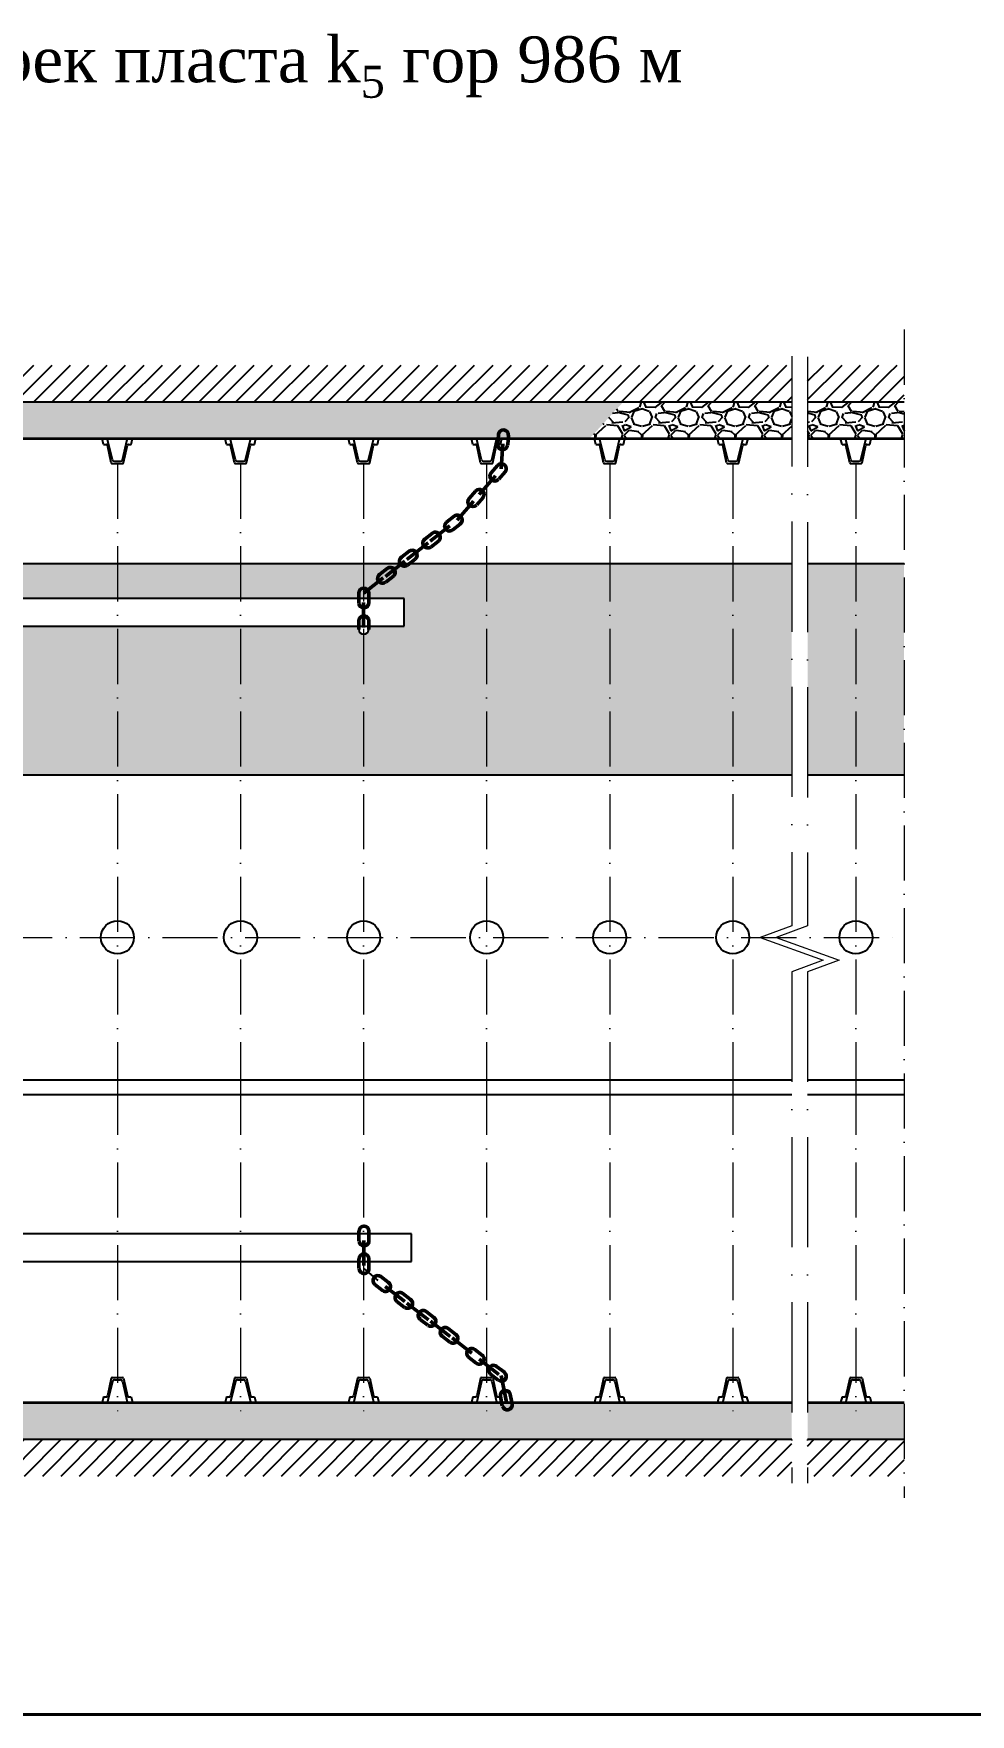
# Model space of a CAD drawing. Header units: millimetres. Extents: x -46762 to 161452, y -66984 to 31524.
# Drawn here: x -6104 to -1004, y 382 to 9537 of the extents above; entities that cross this region are included whole.
import ezdxf

# ---------------------------------------------------------------- set-up
doc = ezdxf.new("R2010")
doc.units = ezdxf.units.MM
doc.header["$LTSCALE"] = 0.5
doc.linetypes.add('ACAD_ISO10W100', pattern=[18, 12, -3, 0, -3])
doc.styles.get("Standard").update_dxf_attribs({"font": 'TIMES.TTF'})
doc.linetypes.add('FENCELINE1', pattern='A,6.35,-2.54,[133,ltypeshp.shx,S=2.54,R=0,X=-2.54,Y=0],-2.54,25.4', length=36.83)
pattern_1 = [(228.0128, (182.88, -8811.351), (-2032.001727, -2286.002809), [34.172, -3383.05]), (184.9697, (160.02, -8836.751), (3048.0049306, 253.9982075), [58.6405, -5805.4]), (132.5104, (101.6, -8841.831), (2539.998152, -2794.002729), [41.3482, -4093.47]), (267.2737, (2.54, -8905.331), (253.998897, 5079.998365), [53.4005, -5286.64]), (292.8337, (-2e-12, -8958.671), (-1270.0036056, 3048.001733), [52.3634, -5183.98]), (357.2737, (20.32, -9006.931), (-5079.998365, 253.998897), [53.4005, -5286.64]), (37.6942, (73.66, -9009.471), (-3302.002086, -2539.9977357), [70.6194, -6991.31]), (72.2553, (129.54, -8966.291), (1778.0035565, 5588.0016206), [66.672, -6600.53]), (121.4296, (149.86, -8902.791), (-2032.0005235, 3301.996116), [53.5813, -5304.55]), (175.2364, (121.92, -8857.07), (2793.997805, -253.997616), [61.1713, -2997.39]), (222.3974, (60.96, -8851.991), (-3048.0000917, -2793.996365), [79.1078, -7831.68]), (138.8141, (254, -8907.87), (-1777.998867, 1523.997656), [27.0005, -2673.06]), (171.4692, (233.68, -8890.091), (3301.9949596, -508.00128), [51.3682, -5085.46]), (225, (182.88, -8882.47), (-5e-14, -253.9998), [35.921, -323.289]), (203.1986, (165.1, -8851.99), (1270.00428, 508.00223), [19.344, -1915.06]), (291.8014, (147.32, -8859.61), (-254.00018, 762.00049), [27.3566, -1340.48]), (30.9638, (157.48, -8885.01), (761.9992, 508.0004), [44.432, -1436.63]), (161.5651, (195.58, -8862.15), (508.00023, -253.99962), [32.1287, -771.09]), (16.3895, (-2e-12, -8859.611), (2540.001401, 761.998415), [45.0088, -4455.88]), (70.3462, (43.18, -8846.911), (-1015.997169, -2793.996049), [37.76, -3738.22]), (293.1986, (195.58, -8811.35), (-508.00223, 1270.00428), [38.688, -1895.72]), (343.6105, (210.82, -8846.911), (-2540.001401, 761.998415), [45.0088, -4455.88]), (339.444, (-2e-12, -9017.09), (-1270.001576, 507.999384), [43.4035, -2126.77]), (294.7751, (40.64, -9032.331), (-1269.99704, 2793.998703), [36.3672, -3600.36]), (66.8014, (198.12, -9065.35), (508.00223, 1270.00428), [38.688, -1895.72]), (17.354, (213.36, -9029.791), (-3302.000178, -1015.998468), [42.5783, -4215.24]), (69.444, (73.66, -9065.35), (-507.999384, -1270.001576), [21.7018, -2148.48]), (101.3099, (182.88, -9065.35), (-253.99875, 1015.99675), [12.9515, -1282.2]), (165.9638, (180.34, -9052.65), (762.00054, -253.99956), [52.3634, -994.905]), (186.009, (129.54, -9039.951), (2539.996254, 253.999407), [48.5267, -4804.14]), (303.6901, (157.48, -8907.87), (-254.0001, 507.9995), [36.6324, -879.178]), (353.1572, (177.8, -8938.351), (4318.0017857, -508.002275), [63.9557, -6331.6]), (60.9454, (241.3, -8945.97), (-1015.997637, -1777.99576), [26.1508, -2588.94]), (90, (254, -8923.1), (-254, 254), [15.24, -238.76]), (120.2564, (124.46, -9032.331), (1015.997847, -1777.999103), [35.2867, -3493.39]), (48.0128, (106.68, -9001.851), (2032.001727, 2286.002809), [68.3443, -3348.88]), (0, (152.4, -8951.05), (254, 254), [66.04, -187.96]), (325.3048, (218.44, -8951.051), (-2539.995599, 1778.000169), [40.161, -3975.93]), (254.0546, (251.46, -8973.91), (-254.00065, -1016.00242), [36.983, -1812.17]), (207.646, (241.3, -9009.471), (-4825.998305, -2540.0015975), [60.2145, -5961.25]), (175.4261, (187.96, -9037.411), (-3302.0007605, 253.998771), [63.703, -6306.58]), (175.4261, (187.96, -9037.411), (-3302.0007605, 253.998771), [63.703, -6306.58])]
pattern_2 = [(45, (-2e-12, -9065.35), (-50, 50), [])]

# ---------------------------------------------------------------- blocks, each defined once
blk = doc.blocks.new('A$C23342209')
at = {"lineweight": 50}
for p, q in [((7.68, 9.07), (8.4, 9.85)), ((5.62, 6.86), (6.34, 7.63)), ((8.47, 8.34), (9.19, 9.11)), ((6.07, 6.54), (4.05, 4.36)), ((6.41, 6.12), (7.13, 6.9)), ((3.44, 4.52), (4.16, 5.29)), ((4.23, 3.78), (4.95, 4.55)), ((1.38, 2.3), (2.1, 3.08)), ((2.18, 1.57), (2.9, 2.34))]:
    blk.add_line(p, q, dxfattribs=at)
at = {"linetype": 'Continuous', "lineweight": 50}
for p, q in [((8.11, 8.72), (6.26, 6.74)), ((3.87, 4.16), (2.03, 2.18)), ((1.84, 1.98), (0, 0))]:
    blk.add_line(p, q, dxfattribs=at)
for centre, radius, start, end in [((8.79, 9.48), 0.54, 317.0746, 137.0746), ((6.73, 7.27), 0.54, 317.0746, 137.0746), ((8.07, 8.7), 0.541, 136.0162, 317.699), ((6, 6.49), 0.533, 135.2046, 315.2046), ((3.82, 4.14), 0.533, 135.2046, 315.2046), ((4.55, 4.93), 0.54, 317.0746, 137.0746), ((1.76, 1.93), 0.533, 135.2046, 315.2046), ((2.49, 2.71), 0.54, 317.0746, 137.0746)]:
    blk.add_arc(centre, radius, start, end, dxfattribs=at)
blk = doc.blocks.new('A$C701B6C9D')
at = {"lineweight": 50}
for p, q in [((1.65, 9.07), (0.93, 9.85)), ((0.86, 8.34), (0.14, 9.11)), ((3.71, 6.86), (2.99, 7.63)), ((2.91, 6.12), (2.19, 6.9)), ((3.25, 6.54), (5.28, 4.36)), ((5.09, 3.78), (4.37, 4.55)), ((5.89, 4.52), (5.16, 5.29)), ((7.15, 1.57), (6.43, 2.34)), ((7.94, 2.3), (7.22, 3.08))]:
    blk.add_line(p, q, dxfattribs=at)
at = {"linetype": 'Continuous', "lineweight": 50}
for p, q in [((1.22, 8.72), (3.06, 6.74)), ((5.46, 4.16), (7.3, 2.18)), ((7.48, 1.98), (9.33, 0))]:
    blk.add_line(p, q, dxfattribs=at)
for centre, radius, start, end in [((0.54, 9.48), 0.54, 42.9254, 222.9254), ((1.26, 8.7), 0.541, 222.301, 43.9838), ((2.6, 7.27), 0.54, 42.9254, 222.9254), ((3.33, 6.49), 0.533, 224.7954, 44.7954), ((4.77, 4.93), 0.54, 42.9254, 222.9254), ((5.5, 4.14), 0.533, 224.7954, 44.7954), ((6.83, 2.71), 0.54, 42.9254, 222.9254), ((7.56, 1.93), 0.533, 224.7954, 44.7954)]:
    blk.add_arc(centre, radius, start, end, dxfattribs=at)

msp = doc.modelspace()

# ---------------------------------------------------------------- hatches: boundary and pattern name
h = msp.add_hatch()
h.set_pattern_fill('JIS_WOOD', color=256, scale=100, style=0)
h.set_pattern_definition(pattern_2)
h.paths.add_polyline_path([(-6529.69, 7731.59), (-6982.35, 7731.59), (-7692.15, 7734.11), (-7599.67, 7534.22), (-6982.35, 7531.59), (-6743.38, 7531.59)])
h.paths.add_polyline_path([(-6181.5, 7731.59), (-6529.69, 7731.59), (-6743.38, 7531.59), (-6084.96, 7531.59)])
h.paths.add_polyline_path([(-5273.47, 7731.59), (-6181.5, 7731.59), (-6084.96, 7531.59), (-5460.4, 7531.59)])
h.paths.add_polyline_path([(-5019.11, 7731.59), (-5273.47, 7731.59), (-5460.4, 7531.59), (-4897.08, 7531.59)])
h.paths.add_polyline_path([(-3987.09, 7731.59), (-5019.11, 7731.59), (-4897.08, 7531.59), (-4159.98, 7531.59)])
h.paths.add_polyline_path([(-3620.79, 7731.59), (-3987.09, 7731.59), (-4159.98, 7531.59), (-3491.18, 7531.59)])
h.paths.add_polyline_path([(-2708.93, 7731.59), (-3620.79, 7731.59), (-3491.18, 7531.59), (-2893.27, 7531.59)])
h.paths.add_polyline_path([(-2353.81, 7731.59), (-2708.93, 7731.59), (-2893.27, 7531.59), (-2244.87, 7531.59)])
h.paths.add_polyline_path([(-1458, 7731.59), (-1611.84, 7731.59), (-1739.1, 7531.59), (-1431.97, 7531.59)])
h.paths.add_polyline_path([(-1976.9, 7531.59), (-1976.9, 7731.59), (-2353.81, 7731.59), (-2244.87, 7531.59)])
h.paths.add_polyline_path([(-1890.7, 7731.59), (-1890.7, 7531.59), (-1739.1, 7531.59), (-1611.84, 7731.59)])
h = msp.add_hatch()
h.set_pattern_fill('JIS_WOOD', color=256, scale=100, style=0)
h.set_pattern_definition(pattern_2)
h.paths.add_polyline_path([(-1364.97, 7731.59), (-1458, 7731.59), (-1431.97, 7531.59), (-1364.97, 7531.59)])
h = msp.add_hatch()
h.set_pattern_fill('GRAVEL', color=256, scale=10, style=0)
h.set_pattern_definition(pattern_1)
h.paths.add_polyline_path([(-7339.32, 7533.11), (-7599.67, 7534.22), (-7515.18, 7351.59), (-7340.09, 7351.59)])
h.paths.add_polyline_path([(-6743.38, 7531.59), (-6982.35, 7531.59), (-7070.79, 7531.96), (-7070.79, 7331.78), (-7070.75, 7331.59), (-6957.07, 7331.59)])
h.paths.add_polyline_path([(-6084.96, 7531.59), (-6743.38, 7531.59), (-6957.07, 7331.59), (-5988.42, 7331.59)])
h.paths.add_polyline_path([(-5460.4, 7531.59), (-6084.96, 7531.59), (-5988.42, 7331.59), (-5647.34, 7331.59)])
h.paths.add_polyline_path([(-4897.08, 7531.59), (-5460.4, 7531.59), (-5647.34, 7331.59), (-4775.06, 7331.59)])
h.paths.add_polyline_path([(-4159.98, 7531.59), (-4897.08, 7531.59), (-4775.06, 7331.59), (-4332.88, 7331.59)])
h.paths.add_polyline_path([(-3491.18, 7531.59), (-4159.98, 7531.59), (-4332.88, 7331.59), (-3361.56, 7331.59)])
h.paths.add_polyline_path([(-2893.27, 7531.59), (-3491.18, 7531.59), (-3361.56, 7331.59), (-3077.61, 7331.59)])
h = msp.add_hatch()
h.set_pattern_fill('GRAVEL', color=256, scale=10, style=0)
h.set_pattern_definition(pattern_1)
h.paths.add_polyline_path([(-2244.87, 7531.59), (-2893.27, 7531.59), (-3077.61, 7331.59), (-3050.75, 7331.59), (-2135.93, 7331.59)])
h.paths.add_polyline_path([(-1431.97, 7531.59), (-1739.1, 7531.59), (-1866.36, 7331.59), (-1405.94, 7331.59)])
h.paths.add_polyline_path([(-1364.97, 7531.59), (-1431.97, 7531.59), (-1405.94, 7331.59), (-1364.97, 7331.59)])
h.paths.add_polyline_path([(-1976.9, 7331.59), (-1976.9, 7531.59), (-2244.87, 7531.59), (-2135.93, 7331.59)])
h.paths.add_polyline_path([(-1890.7, 7531.59), (-1890.7, 7331.59), (-1866.36, 7331.59), (-1739.1, 7531.59)])
h = msp.add_hatch(color=253)
h.paths.add_polyline_path([(-6748.17, 6645.59), (-6598.17, 6645.59), (-6598.17, 6459.59), (-6317.79, 6459.59), (-6317.79, 6650.59), (-6987.79, 6650.59), (-6987.79, 6459.59), (-6748.17, 6459.59)])
h.paths.add_polyline_path([(-6317.79, 6309.59), (-6598.17, 6309.59), (-6598.17, 6216.35), (-6525.79, 6216.35), (-6525.79, 5500.59), (-6317.79, 5500.59)])
h.paths.add_polyline_path([(-5647.79, 6309.59), (-6317.79, 6309.59), (-6317.79, 5500.59), (-5647.79, 5500.59)])
h.paths.add_polyline_path([(-5647.79, 6650.59), (-6317.79, 6650.59), (-6317.79, 6459.59), (-5647.79, 6459.59)])
h.paths.add_polyline_path([(-4977.79, 6650.59), (-5647.79, 6650.59), (-5647.79, 6459.59), (-4977.79, 6459.59)])
h.paths.add_polyline_path([(-4977.79, 6309.59), (-5647.79, 6309.59), (-5647.79, 5500.59), (-4977.79, 5500.59)])
h = msp.add_hatch(color=253)
h.paths.add_polyline_path([(-4307.79, 6650.59), (-4977.79, 6650.59), (-4977.79, 6459.59), (-4307.79, 6459.59)])
h.paths.add_polyline_path([(-4307.79, 6265.02, -0.4098345), (-4333.97, 6292.5), (-4333.97, 6309.59), (-4977.79, 6309.59), (-4977.79, 5500.59), (-4307.79, 5500.59)])
h.paths.add_polyline_path([(-3637.79, 6650.59), (-4099.55, 6650.59), (-4140.22, 6618.84, 0.3849934), (-4175.57, 6626.55), (-4222.06, 6590.26, 0.4093055), (-4224.63, 6552.94), (-4285.12, 6505.73, -0.2006899), (-4279.9, 6485.58), (-4279.9, 6459.59), (-4086.24, 6459.59), (-4086.24, 6309.59), (-4279.9, 6309.59), (-4279.9, 6292.5, -0.4285038), (-4307.79, 6265.02), (-4307.79, 5500.59), (-3637.79, 5500.59)])
h.paths.add_polyline_path([(-2967.79, 6650.59), (-3637.79, 6650.59), (-3637.79, 5500.59), (-2967.79, 5500.59)])
h.paths.add_polyline_path([(-2297.79, 6650.59), (-2967.79, 6650.59), (-2967.79, 5500.59), (-2297.79, 5500.59)])
h.paths.add_polyline_path([(-1364.97, 6650.59), (-1627.79, 6650.59), (-1627.79, 5500.59), (-1364.97, 5500.59)])
h.paths.add_polyline_path([(-1976.9, 5500.59), (-1976.9, 6650.59), (-2297.79, 6650.59), (-2297.79, 5500.59)])
h.paths.add_polyline_path([(-1890.7, 6650.59), (-1890.7, 5500.59), (-1627.79, 5500.59), (-1627.79, 6650.59)])
msp.add_hatch(color=253).paths.add_polyline_path([(-4108.8, 6650.59), (-4307.79, 6650.59), (-4307.79, 6459.59), (-4086.24, 6459.59), (-4086.24, 6636.58, -0.2665848)])
h = msp.add_hatch()
h.set_pattern_fill('GRAVEL', color=256, scale=10, style=0)
h.set_pattern_definition(pattern_1)
h.paths.add_polyline_path([(-1364.97, 2080.6), (-1409.58, 2080.6), (-1647.11, 1880.6), (-1364.97, 1880.6)])
h.paths.add_polyline_path([(-2436.79, 2080.6), (-2746, 2080.6), (-2965.64, 1880.6), (-2285.47, 1880.6)])
h.paths.add_polyline_path([(-2746, 2080.6), (-3050.75, 2080.6), (-3050.79, 2080.6), (-3733.93, 2080.6), (-3551.42, 1880.6), (-2965.64, 1880.6)])
h.paths.add_polyline_path([(-3733.93, 2080.6), (-4164.53, 2080.6), (-4388.26, 1880.6), (-3551.42, 1880.6)])
h.paths.add_polyline_path([(-4164.53, 2080.6), (-5295.41, 2080.6), (-5058.79, 1880.6), (-4388.26, 1880.6)])
h.paths.add_polyline_path([(-5295.41, 2080.6), (-5750.97, 2080.6), (-5961.81, 1880.6), (-5058.79, 1880.6)])
h.paths.add_polyline_path([(-5750.97, 2080.6), (-6689.76, 2080.6), (-6521.71, 1880.6), (-5961.81, 1880.6)])
h.paths.add_polyline_path([(-1976.9, 1880.6), (-1976.9, 2080.6), (-2436.79, 2080.6), (-2285.47, 1880.6)])
h.paths.add_polyline_path([(-1890.7, 2080.6), (-1890.7, 1880.6), (-1647.11, 1880.6), (-1409.58, 2080.6)])
h = msp.add_hatch()
h.set_pattern_fill('JIS_WOOD', color=256, scale=100, style=0)
h.set_pattern_definition(pattern_2)
h.paths.add_polyline_path([(-1364.97, 1880.6), (-1647.11, 1880.6), (-1884.64, 1680.6), (-1364.97, 1680.6)])
h.paths.add_polyline_path([(-2285.47, 1880.6), (-2965.64, 1880.6), (-3185.29, 1680.6), (-2134.14, 1680.6)])
h.paths.add_polyline_path([(-2965.64, 1880.6), (-3551.42, 1880.6), (-3368.9, 1680.6), (-3185.29, 1680.6)])
h.paths.add_polyline_path([(-3551.42, 1880.6), (-4388.26, 1880.6), (-4611.99, 1680.6), (-3368.9, 1680.6)])
h.paths.add_polyline_path([(-4388.26, 1880.6), (-5058.79, 1880.6), (-4822.17, 1680.6), (-4611.99, 1680.6)])
h.paths.add_polyline_path([(-5058.79, 1880.6), (-5961.81, 1880.6), (-6172.65, 1680.6), (-4822.17, 1680.6)])
h.paths.add_polyline_path([(-5961.81, 1880.6), (-6521.71, 1880.6), (-6353.65, 1680.6), (-6172.65, 1680.6)])
h.paths.add_polyline_path([(-1890.7, 1880.6), (-1890.7, 1680.6), (-1884.64, 1680.6), (-1647.11, 1880.6)])
h.paths.add_polyline_path([(-1976.9, 1680.6), (-1976.9, 1880.6), (-2285.47, 1880.6), (-2134.14, 1680.6)])

# ---------------------------------------------------------------- linework, layer by layer
at = {"linetype": 'ACAD_ISO10W100', "lineweight": 15, "ltscale": 50}
for p, q in [((-1364.97, 7924.54), (-1364.97, 1562.17)), ((-5647.79, 7194.59), (-5647.79, 3838.59)), ((-4977.79, 7194.59), (-4977.79, 3838.59)), ((-4307.79, 7194.59), (-4307.79, 3838.59)), ((-3637.79, 7194.59), (-3637.79, 3838.59)), ((-2967.79, 7194.59), (-2967.79, 3838.59)), ((-2297.79, 7194.59), (-2297.79, 3838.59)), ((-1627.79, 7194.59), (-1627.79, 3838.59)), ((-12603.82, 4614.59), (-1364.97, 4614.59)), ((-5647.79, 3838.59), (-5647.79, 2034.59)), ((-4977.79, 3838.59), (-4977.79, 2034.59)), ((-4307.79, 3838.59), (-4307.79, 2034.59)), ((-3637.79, 3838.59), (-3637.79, 2034.59)), ((-2967.79, 3838.59), (-2967.79, 2034.59)), ((-2297.79, 3838.59), (-2297.79, 2034.59)), ((-1627.79, 3838.59), (-1627.79, 2034.59))]:
    msp.add_line(p, q, dxfattribs=at)
at = {"ltscale": 5}
for p, q in [((-6982.35, 7531.59), (-1976.9, 7531.59)), ((-1890.7, 7531.59), (-1364.97, 7531.59)), ((-6983.34, 1880.6), (-1976.9, 1880.6)), ((-1890.7, 1880.6), (-1364.97, 1880.6))]:
    msp.add_line(p, q, dxfattribs=at)
at = {"linetype": 'FENCELINE1', "lineweight": 35, "ltscale": 5}
for p, q in [((-7070.79, 7331.59), (-3050.75, 7331.59)), ((-3050.75, 7331.59), (-1976.9, 7331.59)), ((-1890.7, 7331.59), (-1364.97, 7331.59)), ((-7116.05, 2080.6), (-3050.75, 2080.6)), ((-3050.75, 2080.6), (-1976.9, 2080.6)), ((-1890.7, 2080.6), (-1364.97, 2080.6))]:
    msp.add_line(p, q, dxfattribs=at)
for p, q in [((-5730.79, 7331.59), (-5707.53, 7331.59)), ((-5723.3, 7299.59), (-5730.75, 7331.59)), ((-5675.11, 7216.03), (-5701.69, 7326.99)), ((-5620.47, 7216.03), (-5593.89, 7326.99)), ((-5588.06, 7331.59), (-5564.79, 7331.59)), ((-5572.36, 7299.59), (-5564.95, 7331.59)), ((-5060.79, 7331.59), (-5037.53, 7331.59)), ((-5053.3, 7299.59), (-5060.75, 7331.59)), ((-5005.11, 7216.03), (-5031.69, 7326.99)), ((-4950.47, 7216.03), (-4923.89, 7326.99)), ((-4918.06, 7331.59), (-4894.79, 7331.59)), ((-4902.36, 7299.59), (-4894.95, 7331.59)), ((-4390.79, 7331.59), (-4367.53, 7331.59)), ((-4383.3, 7299.59), (-4390.75, 7331.59)), ((-4335.11, 7216.03), (-4361.69, 7326.99)), ((-4280.47, 7216.03), (-4253.89, 7326.99)), ((-4248.06, 7331.59), (-4224.79, 7331.59)), ((-4232.36, 7299.59), (-4224.95, 7331.59)), ((-3720.79, 7331.59), (-3697.53, 7331.59)), ((-3713.3, 7299.59), (-3720.75, 7331.59)), ((-3665.11, 7216.03), (-3691.69, 7326.99)), ((-3610.47, 7216.03), (-3583.89, 7326.99)), ((-3578.06, 7331.59), (-3554.79, 7331.59)), ((-3562.36, 7299.59), (-3554.95, 7331.59)), ((-3050.79, 7331.59), (-3027.53, 7331.59)), ((-3043.3, 7299.59), (-3050.75, 7331.59)), ((-2995.11, 7216.03), (-3021.69, 7326.99)), ((-2940.47, 7216.03), (-2913.89, 7326.99)), ((-2908.06, 7331.59), (-2884.79, 7331.59)), ((-2892.36, 7299.59), (-2884.95, 7331.59)), ((-2380.79, 7331.59), (-2357.53, 7331.59)), ((-2373.3, 7299.59), (-2380.75, 7331.59)), ((-2325.11, 7216.03), (-2351.69, 7326.99)), ((-2270.47, 7216.03), (-2243.89, 7326.99)), ((-2238.06, 7331.59), (-2214.79, 7331.59)), ((-2222.36, 7299.59), (-2214.95, 7331.59)), ((-1710.79, 7331.59), (-1687.53, 7331.59)), ((-1703.3, 7299.59), (-1710.75, 7331.59)), ((-1655.11, 7216.03), (-1681.69, 7326.99)), ((-1600.47, 7216.03), (-1573.89, 7326.99)), ((-1568.06, 7331.59), (-1544.79, 7331.59)), ((-1552.36, 7299.59), (-1544.95, 7331.59)), ((-5723.3, 7299.59), (-5707.64, 7299.59)), ((-5681.31, 7199.33), (-5701.78, 7294.84)), ((-5614.28, 7199.33), (-5593.81, 7294.84)), ((-5587.94, 7299.59), (-5572.36, 7299.59)), ((-5053.3, 7299.59), (-5037.64, 7299.59)), ((-5011.31, 7199.33), (-5031.78, 7294.84)), ((-4944.28, 7199.33), (-4923.81, 7294.84)), ((-4917.94, 7299.59), (-4902.36, 7299.59)), ((-4383.3, 7299.59), (-4367.64, 7299.59)), ((-4341.31, 7199.33), (-4361.78, 7294.84)), ((-4274.28, 7199.33), (-4253.81, 7294.84)), ((-4247.94, 7299.59), (-4232.36, 7299.59)), ((-3713.3, 7299.59), (-3697.64, 7299.59)), ((-3671.31, 7199.33), (-3691.78, 7294.84)), ((-3604.28, 7199.33), (-3583.81, 7294.84)), ((-3577.94, 7299.59), (-3562.36, 7299.59)), ((-3043.3, 7299.59), (-3027.64, 7299.59)), ((-3001.31, 7199.33), (-3021.78, 7294.84)), ((-2934.28, 7199.33), (-2913.81, 7294.84)), ((-2907.94, 7299.59), (-2892.36, 7299.59)), ((-2373.3, 7299.59), (-2357.64, 7299.59)), ((-2331.31, 7199.33), (-2351.78, 7294.84)), ((-2264.28, 7199.33), (-2243.81, 7294.84)), ((-2237.94, 7299.59), (-2222.36, 7299.59)), ((-1703.3, 7299.59), (-1687.64, 7299.59)), ((-1661.31, 7199.33), (-1681.78, 7294.84)), ((-1594.28, 7199.33), (-1573.81, 7294.84)), ((-1567.94, 7299.59), (-1552.36, 7299.59)), ((-5675.44, 7194.59), (-5620.14, 7194.59)), ((-5664.42, 7207.59), (-5631.17, 7207.59)), ((-5005.44, 7194.59), (-4950.14, 7194.59)), ((-4994.42, 7207.59), (-4961.17, 7207.59)), ((-4335.44, 7194.59), (-4280.14, 7194.59)), ((-4324.42, 7207.59), (-4291.17, 7207.59)), ((-3665.44, 7194.59), (-3610.14, 7194.59)), ((-3654.42, 7207.59), (-3621.17, 7207.59)), ((-2995.44, 7194.59), (-2940.14, 7194.59)), ((-2984.42, 7207.59), (-2951.17, 7207.59)), ((-2325.44, 7194.59), (-2270.14, 7194.59)), ((-2314.42, 7207.59), (-2281.17, 7207.59)), ((-1655.44, 7194.59), (-1600.14, 7194.59)), ((-1644.42, 7207.59), (-1611.17, 7207.59)), ((-11031.8, 6650.59), (-1976.9, 6650.59)), ((-1890.7, 6650.59), (-1364.97, 6650.59)), ((-4086.24, 6459.59), (-6598.17, 6459.59)), ((-4086.24, 6309.59), (-4086.24, 6459.59)), ((-6598.17, 6309.59), (-4086.24, 6309.59)), ((-6525.79, 5500.59), (-1976.9, 5500.59)), ((-1890.7, 5500.59), (-1364.97, 5500.59)), ((-11031.8, 3838.59), (-1976.9, 3838.59)), ((-11031.8, 3758.59), (-1976.9, 3758.59)), ((-1890.7, 3838.59), (-1364.97, 3838.59)), ((-1890.7, 3758.59), (-1364.97, 3758.59)), ((-4046.25, 2999.59), (-7959.34, 2999.59)), ((-4046.25, 2849.59), (-4046.25, 2999.59)), ((-6598.17, 2849.59), (-4046.25, 2849.59)), ((-5681.31, 2212.86), (-5701.78, 2117.34)), ((-5675.44, 2217.6), (-5620.14, 2217.6)), ((-5664.42, 2204.6), (-5631.17, 2204.6)), ((-5614.28, 2212.86), (-5593.81, 2117.34)), ((-5011.31, 2212.86), (-5031.78, 2117.34)), ((-5005.44, 2217.6), (-4950.14, 2217.6)), ((-4994.42, 2204.6), (-4961.17, 2204.6)), ((-4944.28, 2212.86), (-4923.81, 2117.34)), ((-4341.31, 2212.86), (-4361.78, 2117.34)), ((-4335.44, 2217.6), (-4280.14, 2217.6)), ((-4324.42, 2204.6), (-4291.17, 2204.6)), ((-4274.28, 2212.86), (-4253.81, 2117.34)), ((-3671.31, 2212.86), (-3691.78, 2117.34)), ((-3665.44, 2217.6), (-3610.14, 2217.6)), ((-3654.42, 2204.6), (-3621.17, 2204.6)), ((-3604.28, 2212.86), (-3583.81, 2117.34)), ((-3001.31, 2212.86), (-3021.78, 2117.34)), ((-2995.44, 2217.6), (-2940.14, 2217.6)), ((-2984.42, 2204.6), (-2951.17, 2204.6)), ((-2934.28, 2212.86), (-2913.81, 2117.34)), ((-2331.31, 2212.86), (-2351.78, 2117.34)), ((-2325.44, 2217.6), (-2270.14, 2217.6)), ((-2314.42, 2204.6), (-2281.17, 2204.6)), ((-2264.28, 2212.86), (-2243.81, 2117.34)), ((-1661.31, 2212.86), (-1681.78, 2117.34)), ((-1655.44, 2217.6), (-1600.14, 2217.6)), ((-1644.42, 2204.6), (-1611.17, 2204.6)), ((-1594.28, 2212.86), (-1573.81, 2117.34)), ((-5723.3, 2112.6), (-5730.75, 2080.6)), ((-5723.3, 2112.6), (-5707.64, 2112.6)), ((-5675.11, 2196.16), (-5701.69, 2085.2)), ((-5620.47, 2196.16), (-5593.89, 2085.2)), ((-5587.94, 2112.6), (-5572.36, 2112.6)), ((-5572.36, 2112.6), (-5564.95, 2080.6)), ((-5053.3, 2112.6), (-5060.75, 2080.6)), ((-5053.3, 2112.6), (-5037.64, 2112.6)), ((-5005.11, 2196.16), (-5031.69, 2085.2)), ((-4950.47, 2196.16), (-4923.89, 2085.2)), ((-4917.94, 2112.6), (-4902.36, 2112.6)), ((-4902.36, 2112.6), (-4894.95, 2080.6)), ((-4383.3, 2112.6), (-4390.75, 2080.6)), ((-4383.3, 2112.6), (-4367.64, 2112.6)), ((-4335.11, 2196.16), (-4361.69, 2085.2)), ((-4280.47, 2196.16), (-4253.89, 2085.2)), ((-4247.94, 2112.6), (-4232.36, 2112.6)), ((-4232.36, 2112.6), (-4224.95, 2080.6)), ((-3713.3, 2112.6), (-3720.75, 2080.6)), ((-3713.3, 2112.6), (-3697.64, 2112.6)), ((-3665.11, 2196.16), (-3691.69, 2085.2)), ((-3610.47, 2196.16), (-3583.89, 2085.2)), ((-3577.94, 2112.6), (-3562.36, 2112.6)), ((-3562.36, 2112.6), (-3554.95, 2080.6)), ((-3043.3, 2112.6), (-3050.75, 2080.6)), ((-3043.3, 2112.6), (-3027.64, 2112.6)), ((-2995.11, 2196.16), (-3021.69, 2085.2)), ((-2940.47, 2196.16), (-2913.89, 2085.2)), ((-2907.94, 2112.6), (-2892.36, 2112.6)), ((-2892.36, 2112.6), (-2884.95, 2080.6)), ((-2373.3, 2112.6), (-2380.75, 2080.6)), ((-2373.3, 2112.6), (-2357.64, 2112.6)), ((-2325.11, 2196.16), (-2351.69, 2085.2)), ((-2270.47, 2196.16), (-2243.89, 2085.2)), ((-2237.94, 2112.6), (-2222.36, 2112.6)), ((-2222.36, 2112.6), (-2214.95, 2080.6)), ((-1703.3, 2112.6), (-1710.75, 2080.6)), ((-1703.3, 2112.6), (-1687.64, 2112.6)), ((-1655.11, 2196.16), (-1681.69, 2085.2)), ((-1600.47, 2196.16), (-1573.89, 2085.2)), ((-1567.94, 2112.6), (-1552.36, 2112.6)), ((-1552.36, 2112.6), (-1544.95, 2080.6)), ((-5730.79, 2080.6), (-5707.53, 2080.6)), ((-5588.06, 2080.6), (-5564.79, 2080.6)), ((-5060.79, 2080.6), (-5037.53, 2080.6)), ((-4918.06, 2080.6), (-4894.79, 2080.6)), ((-4390.79, 2080.6), (-4367.53, 2080.6)), ((-4248.06, 2080.6), (-4224.79, 2080.6)), ((-3720.79, 2080.6), (-3697.53, 2080.6)), ((-3578.06, 2080.6), (-3554.79, 2080.6)), ((-3050.79, 2080.6), (-3027.53, 2080.6)), ((-2908.06, 2080.6), (-2884.79, 2080.6)), ((-2380.79, 2080.6), (-2357.53, 2080.6)), ((-2238.06, 2080.6), (-2214.79, 2080.6)), ((-1710.79, 2080.6), (-1687.53, 2080.6)), ((-1568.06, 2080.6), (-1544.79, 2080.6))]:
    msp.add_line(p, q)
at = {"lineweight": 50}
for p, q in [((-3577.05, 7300.13), (-3573.51, 7352.9)), ((-3523.1, 7296.51), (-3519.56, 7349.28)), ((-3612.82, 7144.52), (-3578.26, 7184.56)), ((-3571.88, 7109.2), (-3537.33, 7149.24)), ((-3733.07, 7005.19), (-3698.51, 7045.23)), ((-3692.14, 6969.86), (-3657.58, 7009.9)), ((-4333.97, 6436.58), (-4333.97, 6489.47)), ((-4279.9, 6436.58), (-4279.9, 6489.47)), ((-4333.97, 6291.59), (-4333.97, 6338.42)), ((-4279.9, 6291.59), (-4279.9, 6338.42)), ((-4332.72, 2961.73), (-4332.72, 3014.62)), ((-4278.65, 2961.73), (-4278.65, 3014.62)), ((-4332.72, 2810.69), (-4332.72, 2863.58)), ((-4278.65, 2810.69), (-4278.65, 2863.58)), ((-3694.12, 2295.08), (-3736, 2327.37)), ((-3661.1, 2337.9), (-3702.99, 2370.19)), ((-3574.5, 2202.85), (-3616.38, 2235.14)), ((-3541.48, 2245.67), (-3583.37, 2277.97)), ((-3559.01, 2228.21), (-3529.43, 2082.38)), ((-3552.44, 2062.58), (-3562.95, 2114.42)), ((-3499.45, 2073.33), (-3509.96, 2125.17))]:
    msp.add_line(p, q, dxfattribs=at)
at = {"linetype": 'Continuous', "lineweight": 50}
for p, q in [((-3549.04, 7301.94), (-3558.08, 7167.07)), ((-3589.34, 7129.14), (-3677.66, 7026.8)), ((-3709.59, 6989.8), (-3797.91, 6887.47)), ((-4307.73, 6438.12), (-4307.73, 6302.94)), ((-4306.48, 2963.27), (-4306.48, 2828.09)), ((-3679.31, 2316.8), (-3572.26, 2234.26))]:
    msp.add_line(p, q, dxfattribs=at)
at = {"linetype": 'ACAD_ISO10W100', "lineweight": 15, "ltscale": 100}
for p, q in [((-1976.9, 4677.09), (-2148.61, 4614.59)), ((-1890.7, 4677.09), (-2062.42, 4614.59)), ((-2148.61, 4614.59), (-1805.18, 4489.59)), ((-2062.42, 4614.59), (-1718.98, 4489.59)), ((-1805.18, 4489.59), (-1976.9, 4427.09)), ((-1718.98, 4489.59), (-1890.7, 4427.09))]:
    msp.add_line(p, q, dxfattribs=at)
at = {"ltscale": 0.05}
msp.add_line((-4305.27, 2810.03), (-4229.69, 2745.53), dxfattribs=at)
at = {"lineweight": 40}
msp.add_line((-13385.42, 382.41), (15353.92, 382.41), dxfattribs=at)
at = {"linetype": 'ACAD_ISO10W100', "lineweight": 15, "ltscale": 100}
for points in [[(-1976.9, 7779.47), (-1976.9, 4677.09)], [(-1890.7, 7776.7), (-1890.7, 4677.09)], [(-1976.9, 4427.09), (-1976.9, 1642.48)], [(-1890.7, 4427.09), (-1890.7, 1642.48)]]:
    msp.add_lwpolyline(points, dxfattribs=at)
for centre in [(-5647.79, 4614.59), (-4977.79, 4614.59), (-4307.79, 4614.59), (-3637.79, 4614.59), (-2967.79, 4614.59), (-2297.79, 4614.59), (-1627.79, 4614.59)]:
    msp.add_circle(centre, 90)
for centre, radius, start, end in [((-5707.53, 7325.59), 6, 13.469517, 90), ((-5588.06, 7325.59), 6, 90, 166.530483), ((-5037.53, 7325.59), 6, 13.469517, 90), ((-4918.06, 7325.59), 6, 90, 166.530483), ((-4367.53, 7325.59), 6, 13.469517, 90), ((-4248.06, 7325.59), 6, 90, 166.530483), ((-3697.53, 7325.59), 6, 13.469517, 90), ((-3578.06, 7325.59), 6, 90, 166.530483), ((-3027.53, 7325.59), 6, 13.469517, 90), ((-2908.06, 7325.59), 6, 90, 166.530483), ((-2357.53, 7325.59), 6, 13.469517, 90), ((-2238.06, 7325.59), 6, 90, 166.530483), ((-1687.53, 7325.59), 6, 13.469517, 90), ((-1568.06, 7325.59), 6, 90, 166.530483), ((-5707.64, 7293.59), 6, 12.094757, 90), ((-5587.94, 7293.59), 6, 90, 167.905243), ((-5037.64, 7293.59), 6, 12.094757, 90), ((-4917.94, 7293.59), 6, 90, 167.905243), ((-4367.64, 7293.59), 6, 12.094757, 90), ((-4247.94, 7293.59), 6, 90, 167.905243), ((-3697.64, 7293.59), 6, 12.094757, 90), ((-3577.94, 7293.59), 6, 90, 167.905243), ((-3027.64, 7293.59), 6, 12.094757, 90), ((-2907.94, 7293.59), 6, 90, 167.905243), ((-2357.64, 7293.59), 6, 12.094757, 90), ((-2237.94, 7293.59), 6, 90, 167.905243), ((-1687.64, 7293.59), 6, 12.094757, 90), ((-1567.94, 7293.59), 6, 90, 167.905243), ((-5675.44, 7200.59), 6, 192.094757, 270), ((-5664.42, 7218.59), 11, 193.469517, 270), ((-5631.17, 7218.59), 11, 270, 346.530483), ((-5620.14, 7200.59), 6, 270, 347.905243), ((-5005.44, 7200.59), 6, 192.094757, 270), ((-4994.42, 7218.59), 11, 193.469517, 270), ((-4961.17, 7218.59), 11, 270, 346.530483), ((-4950.14, 7200.59), 6, 270, 347.905243), ((-4335.44, 7200.59), 6, 192.094757, 270), ((-4324.42, 7218.59), 11, 193.469517, 270), ((-4291.17, 7218.59), 11, 270, 346.530483), ((-4280.14, 7200.59), 6, 270, 347.905243), ((-3665.44, 7200.59), 6, 192.094757, 270), ((-3654.42, 7218.59), 11, 193.469517, 270), ((-3621.17, 7218.59), 11, 270, 346.530483), ((-3610.14, 7200.59), 6, 270, 347.905243), ((-2995.44, 7200.59), 6, 192.094757, 270), ((-2984.42, 7218.59), 11, 193.469517, 270), ((-2951.17, 7218.59), 11, 270, 346.530483), ((-2940.14, 7200.59), 6, 270, 347.905243), ((-2325.44, 7200.59), 6, 192.094757, 270), ((-2314.42, 7218.59), 11, 193.469517, 270), ((-2281.17, 7218.59), 11, 270, 346.530483), ((-2270.14, 7200.59), 6, 270, 347.905243), ((-1655.44, 7200.59), 6, 192.094757, 270), ((-1644.42, 7218.59), 11, 193.469517, 270), ((-1611.17, 7218.59), 11, 270, 346.530483), ((-1600.14, 7200.59), 6, 270, 347.905243), ((-4306.93, 6292.04), 27.04, 180.961655, 359.038345), ((-5675.44, 2211.6), 6, 90, 167.905243), ((-5664.42, 2193.6), 11, 90, 166.530483), ((-5631.17, 2193.6), 11, 13.469517, 90), ((-5620.14, 2211.6), 6, 12.094757, 90), ((-5005.44, 2211.6), 6, 90, 167.905243), ((-4994.42, 2193.6), 11, 90, 166.530483), ((-4961.17, 2193.6), 11, 13.469517, 90), ((-4950.14, 2211.6), 6, 12.094757, 90), ((-4335.44, 2211.6), 6, 90, 167.905243), ((-4324.42, 2193.6), 11, 90, 166.530483), ((-4291.17, 2193.6), 11, 13.469517, 90), ((-4280.14, 2211.6), 6, 12.094757, 90), ((-3665.44, 2211.6), 6, 90, 167.905243), ((-3654.42, 2193.6), 11, 90, 166.530483), ((-3621.17, 2193.6), 11, 13.469517, 90), ((-2995.44, 2211.6), 6, 90, 167.905243), ((-2984.42, 2193.6), 11, 90, 166.530483), ((-2951.17, 2193.6), 11, 13.469517, 90), ((-2940.14, 2211.6), 6, 12.094757, 90), ((-2325.44, 2211.6), 6, 90, 167.905243), ((-2314.42, 2193.6), 11, 90, 166.530483), ((-2281.17, 2193.6), 11, 13.469517, 90), ((-2270.14, 2211.6), 6, 12.094757, 90), ((-1655.44, 2211.6), 6, 90, 167.905243), ((-1644.42, 2193.6), 11, 90, 166.530483), ((-1611.17, 2193.6), 11, 13.469517, 90), ((-1600.14, 2211.6), 6, 12.094757, 90), ((-5707.64, 2118.6), 6, 270, 347.905243), ((-5587.94, 2118.6), 6, 192.094757, 270), ((-5037.64, 2118.6), 6, 270, 347.905243), ((-4917.94, 2118.6), 6, 192.094757, 270), ((-4367.64, 2118.6), 6, 270, 347.905243), ((-4247.94, 2118.6), 6, 192.094757, 270), ((-3697.64, 2118.6), 6, 270, 347.905243), ((-3577.94, 2118.6), 6, 192.094757, 270), ((-3027.64, 2118.6), 6, 270, 347.905243), ((-2907.94, 2118.6), 6, 192.094757, 270), ((-2357.64, 2118.6), 6, 270, 347.905243), ((-2237.94, 2118.6), 6, 192.094757, 270), ((-1687.64, 2118.6), 6, 270, 347.905243), ((-1567.94, 2118.6), 6, 192.094757, 270), ((-5707.53, 2086.6), 6, 270, 346.530483), ((-5588.06, 2086.6), 6, 193.469517, 270), ((-5037.53, 2086.6), 6, 270, 346.530483), ((-4918.06, 2086.6), 6, 193.469517, 270), ((-4367.53, 2086.6), 6, 270, 346.530483), ((-4248.06, 2086.6), 6, 193.469517, 270), ((-3697.53, 2086.6), 6, 270, 346.530483), ((-3578.06, 2086.6), 6, 193.469517, 270), ((-3027.53, 2086.6), 6, 270, 346.530483), ((-2908.06, 2086.6), 6, 193.469517, 270), ((-2357.53, 2086.6), 6, 270, 346.530483), ((-2238.06, 2086.6), 6, 193.469517, 270), ((-1687.53, 2086.6), 6, 270, 346.530483), ((-1568.06, 2086.6), 6, 193.469517, 270)]:
    msp.add_arc(centre, radius, start, end)
at = {"linetype": 'Continuous', "lineweight": 50}
for centre, radius, start, end in [((-3546.87, 7351.05), 26.98, 356.16191, 176.16191), ((-3550.53, 7297.68), 26.67, 174.291961, 354.291961), ((-3593.1, 7126.63), 26.67, 137.333773, 317.333773), ((-3558.08, 7167.07), 26.98, 319.203722, 139.203722), ((-3678.34, 7027.74), 26.98, 319.203722, 139.203722), ((-3713.35, 6987.29), 26.67, 137.333773, 317.333773), ((-4306.6, 6489.41), 26.98, 0, 180), ((-4306.52, 6435.91), 26.67, 181.869949, 1.869949), ((-4306.6, 6338.36), 26.98, 0, 180), ((-4305.35, 3014.56), 26.98, 0, 180), ((-4305.27, 2961.07), 26.67, 181.869949, 1.869949), ((-4305.35, 2863.52), 26.98, 0, 180), ((-4305.27, 2810.03), 26.67, 181.869949, 1.869949), ((-3719.24, 2349.01), 26.98, 52.36832, 232.36832), ((-3677.36, 2316.32), 27.06, 231.743925, 53.42667), ((-3599.63, 2256.78), 26.98, 52.36832, 232.36832), ((-3557.21, 2224.18), 26.67, 234.238269, 54.238269), ((-3536.12, 2119.8), 26.98, 11.46644, 191.46644), ((-3525.41, 2067.39), 26.67, 193.336389, 13.336389)]:
    msp.add_arc(centre, radius, start, end, dxfattribs=at)

# ---------------------------------------------------------------- block references
at = {"ltscale": 0.05, "xscale": 50, "yscale": 50, "zscale": 50}
for name, p, rotation in [('A$C23342209', (-4306.75, 6488.84), 350.9009512634203), ('A$C701B6C9D', (-4178.44, 2273.46), 9.442889265996826)]:
    msp.add_blockref(name, p, dxfattribs=dict(at, rotation=rotation))

# ---------------------------------------------------------------- texts
at = {"insert": (-11648.59, 9521.88), "char_height": 250, "width": 25359.6028, "attachment_point": 1}
msp.add_mtext('\\A1;{\\fTimes New Roman|b0|i0|c204|p18;Магистральный конвейерный штрек пласта }k{\\H0.6978x;\\S^ 5;} {\\fTimes New Roman|b0|i0|c204|p18;гор 986 м}', dxfattribs=at)

doc.saveas('drawing.dxf')
